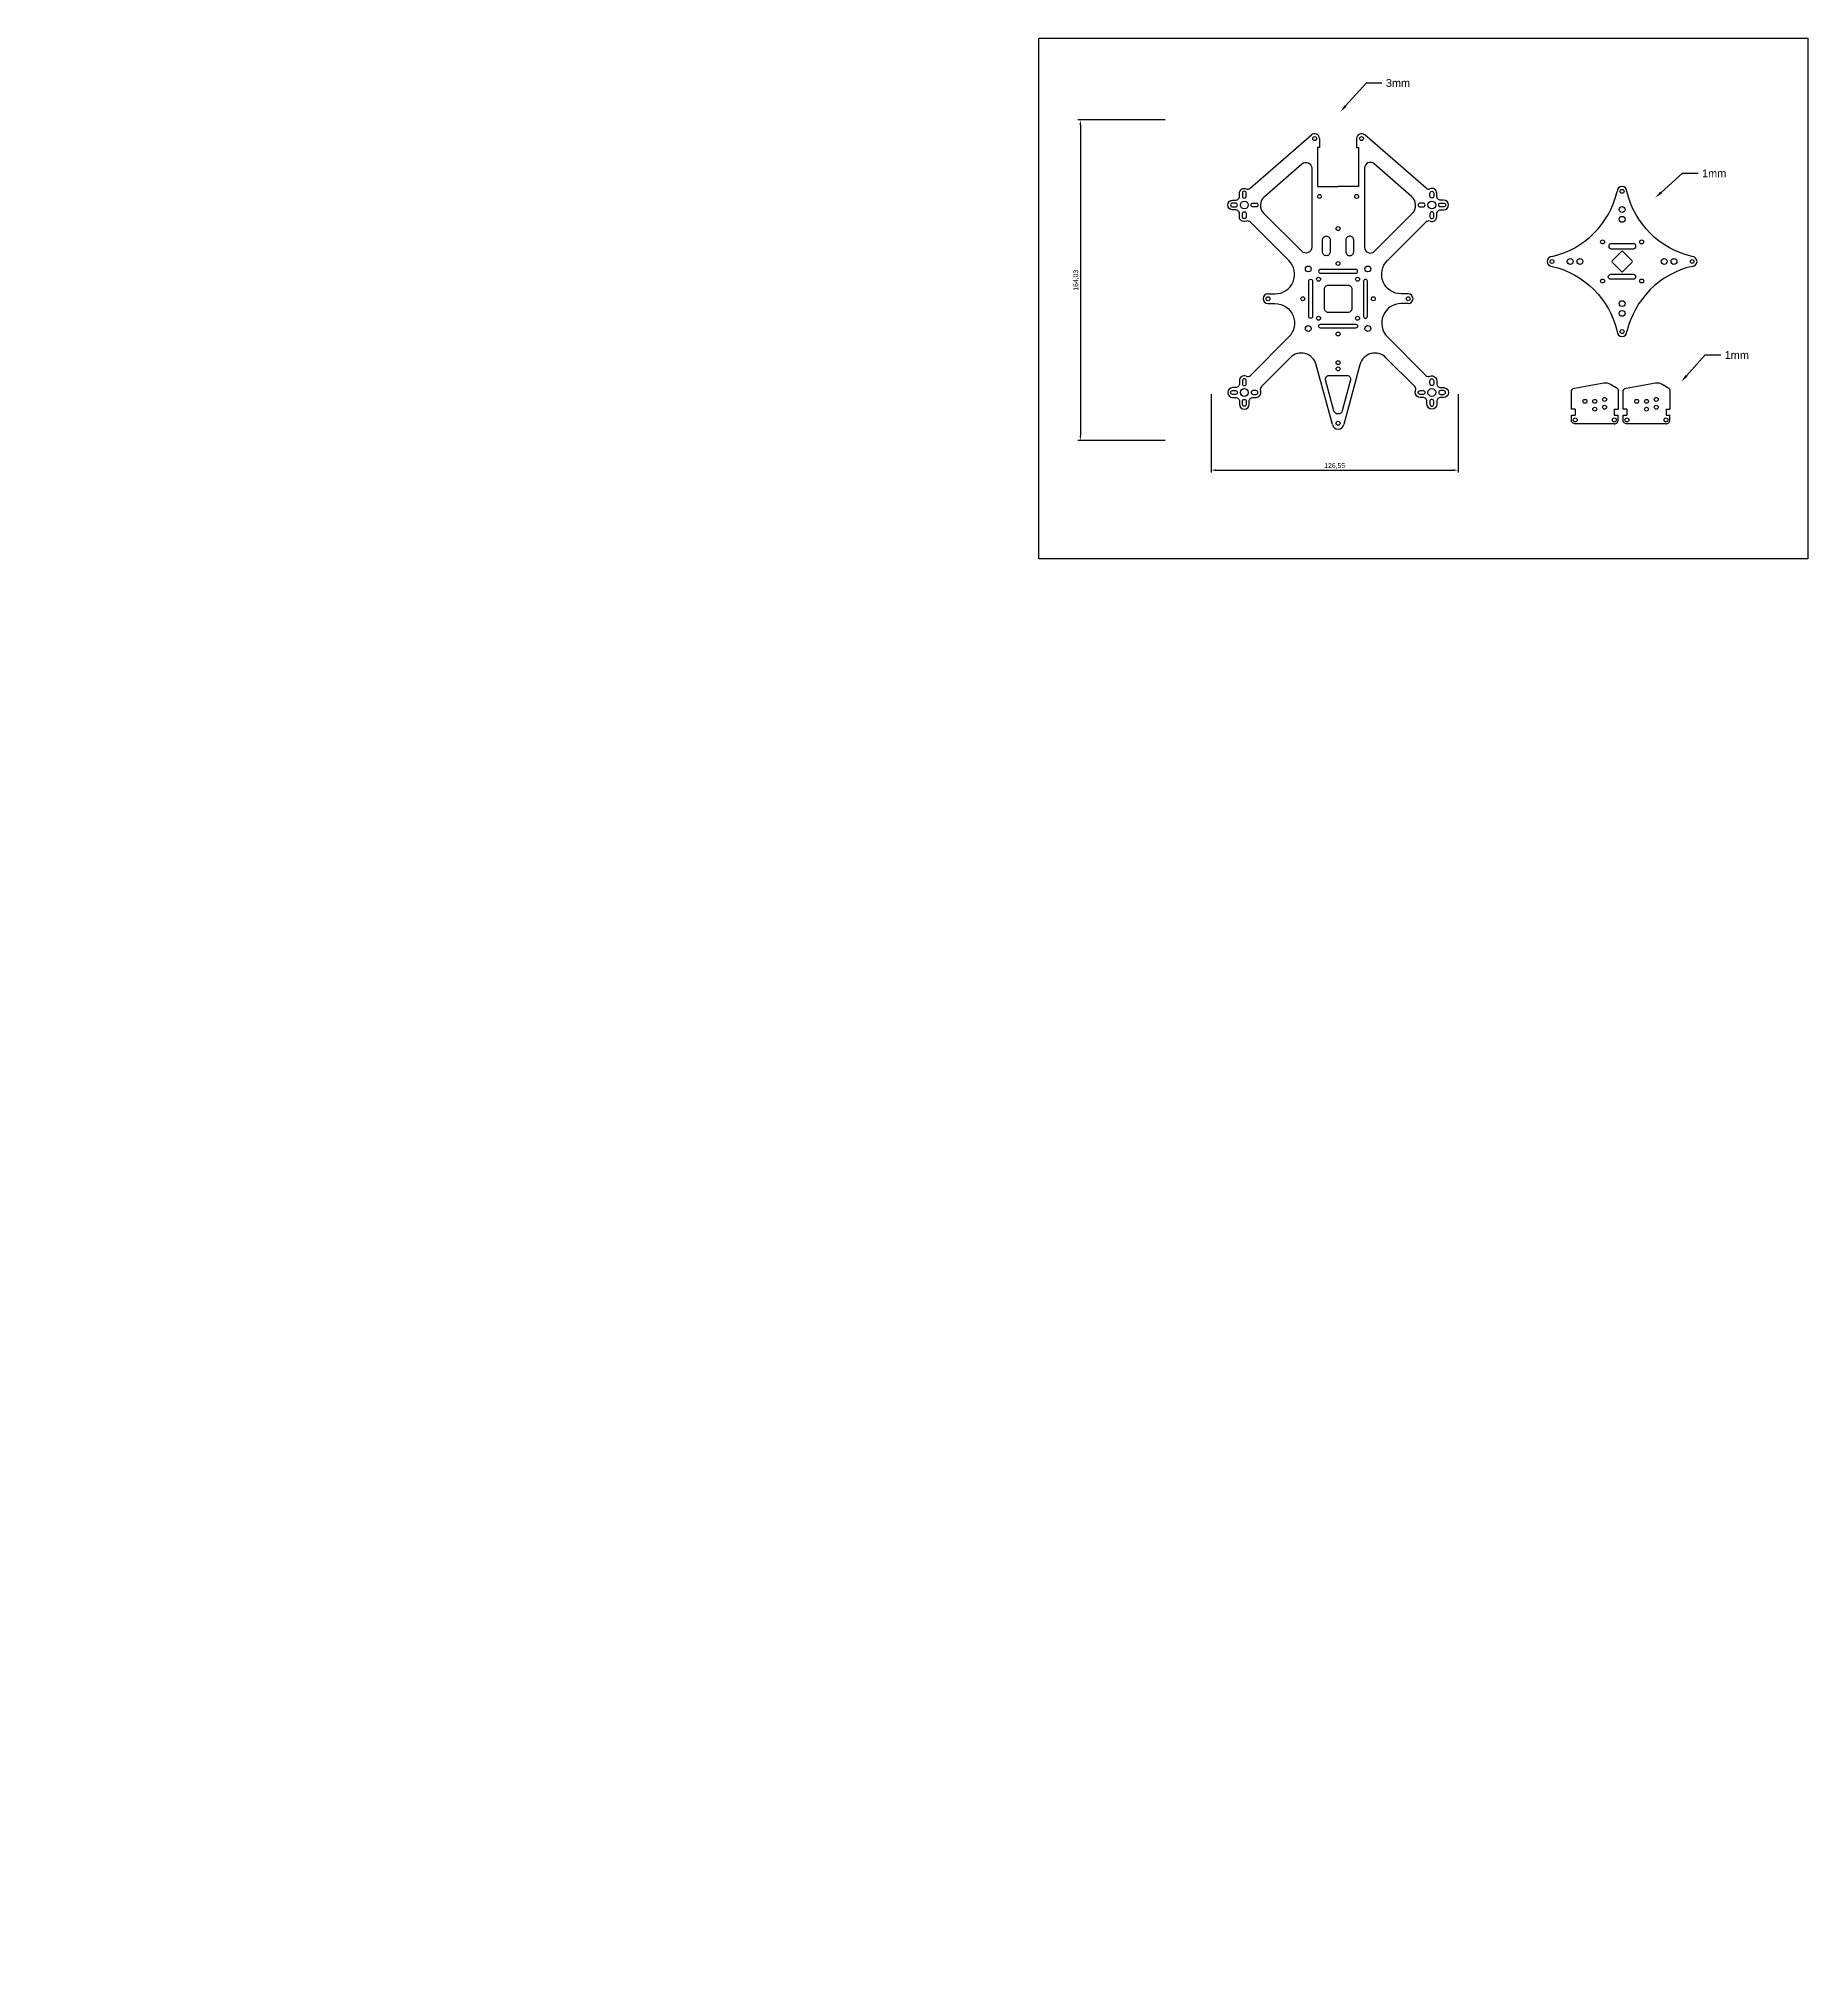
# Model space of a CAD drawing. Header units: millimetres. Extents: x 0 to 3623, y 0 to 1961.
# Drawn here: x 2717 to 3623, y 980 to 1961 of the extents above; entities that cross this region are included whole.
import ezdxf
from ezdxf import colors
from ezdxf.entities.mleader import LeaderData, LeaderLine
from ezdxf.math import Vec2, Vec3

# ---------------------------------------------------------------- set-up
doc = ezdxf.new("R2010")
doc.units = ezdxf.units.MM
doc.layers.add('底板', color=7, linetype='Continuous', true_color=0x000000)
doc.styles.get("Standard").update_dxf_attribs({"font": 'arial.ttf'})
doc.dimstyles.new('ISO-25', dxfattribs={"dimtxt": 2.5, "dimasz": 2.5, "dimexe": 1.25, "dimexo": 0.625, "dimtad": 1, "dimtxsty": 'Standard', "dimcen": 2.5, "dimadec": 0, "dimazin": 0, "dimtfac": 1, "dimtmove": 0, "dimatfit": 3, "dimfxl": 1, "dimarcsym": 0})

# ---------------------------------------------------------------- blocks, each defined once
blk = doc.blocks.new('23rfedgtr')
for points in [[(31068.74, 27592.45, 0.286071), (31102.11, 27625.85, -25.999989)], [(31140.48, 27592.45, -0.286071), (31107.11, 27625.85, 25.999989)], [(31068.74, 27587.45, -0.286071), (31102.11, 27554.06, 25.999989)], [(31140.48, 27587.45, 0.286071), (31107.11, 27554.06, -25.999989)]]:
    blk.add_lwpolyline(points, format="xyb")
for centre in [(31104.61, 27625.85), (31068.74, 27589.95), (31140.48, 27589.95), (31104.61, 27554.06)]:
    blk.add_circle(centre, 1)
for centre, start, end in [((31104.61, 27625.85), 360, 180), ((31068.74, 27589.95), 90, 270), ((31140.48, 27589.95), 270, 90), ((31104.61, 27554.06), 180, 0)]:
    blk.add_arc(centre, 2.5, start, end)
blk = doc.blocks.new('*U10')
blk.add_circle((0, 0), 1)
blk = doc.blocks.new('*U11')
at = {"color": 0, "linetype": 'ByBlock', "lineweight": -2, "transparency": 16777216}
for p, rotation in [((3517.81, 1856.56), 90.00000000000001), ((3517.81, 1836.56), 180), ((3537.81, 1836.56), 270.0000000000001)]:
    blk.add_blockref('*U10', p, dxfattribs=dict(at, rotation=rotation))
blk.add_blockref('*U10', (3537.81, 1856.56), dxfattribs=at)
blk = doc.blocks.new('*U17')
blk.add_circle((0, 0), 1.5)
blk = doc.blocks.new('*U18')
at = {"color": 0, "linetype": 'ByBlock', "lineweight": -2, "transparency": 16777216}
for p in [(3527.81, 1868.13), (3506.24, 1846.56), (3549.37, 1846.56), (3527.81, 1824.99)]:
    blk.add_blockref('*U17', p, dxfattribs=at)
blk = doc.blocks.new('*D20')
at = {"color": 0, "lineweight": -2, "transparency": 16777216}
for p, q in [((3317.42, 1778.69), (3317.42, 1738.48)), ((3443.97, 1778.69), (3443.97, 1738.48)), ((3319.92, 1739.73), (3441.47, 1739.73))]:
    blk.add_line(p, q, dxfattribs=at)
at = {"color": 0, "transparency": 16777216}
for points in [[(3319.92, 1740.15), (3319.92, 1739.32), (3317.42, 1739.73)], [(3441.47, 1740.15), (3441.47, 1739.32), (3443.97, 1739.73)]]:
    blk.add_solid(points, dxfattribs=at)
at = {"layer": 'Defpoints', "color": 0, "transparency": 16777216}
for p in [(3317.42, 1779.32), (3443.97, 1779.32), (3443.97, 1739.73)]:
    blk.add_point(p, dxfattribs=at)
at = {"color": 0, "transparency": 16777216, "insert": (3380.7, 1741.86), "char_height": 2.5, "attachment_point": 5}
blk.add_mtext('126,55', dxfattribs=at)
blk = doc.blocks.new('*D21')
at = {"color": 0, "lineweight": -2, "transparency": 16777216}
for p, q in [((3293.9, 1918.97), (3249.26, 1918.97)), ((3250.51, 1916.47), (3250.51, 1757.43)), ((3293.9, 1754.93), (3249.26, 1754.93))]:
    blk.add_line(p, q, dxfattribs=at)
at = {"color": 0, "transparency": 16777216}
for points in [[(3250.09, 1916.47), (3250.93, 1916.47), (3250.51, 1918.97)], [(3250.09, 1757.43), (3250.93, 1757.43), (3250.51, 1754.93)]]:
    blk.add_solid(points, dxfattribs=at)
at = {"layer": 'Defpoints', "color": 0, "transparency": 16777216}
for p in [(3294.53, 1918.97), (3250.51, 1754.93), (3294.53, 1754.93)]:
    blk.add_point(p, dxfattribs=at)
at = {"color": 0, "transparency": 16777216, "insert": (3248.38, 1836.95), "char_height": 2.5, "attachment_point": 5, "rotation": 90}
blk.add_mtext('164,03', dxfattribs=at)
blk = doc.blocks.new('*U22')
blk.add_circle((0, 0), 1.5)
blk = doc.blocks.new('*U23')
at = {"color": 0, "linetype": 'ByBlock', "lineweight": -2, "transparency": 16777216}
blk.add_blockref('*U22', (3527.81, 1873.13), dxfattribs=at)
for p, rotation in [((3501.24, 1846.56), 90), ((3554.37, 1846.56), 270), ((3527.81, 1819.99), 180)]:
    blk.add_blockref('*U22', p, dxfattribs=dict(at, rotation=rotation))

msp = doc.modelspace()

# ---------------------------------------------------------------- linework, layer by layer
at = {"color": 0}
for p, q in [((3527.451, 1851.67), (3522.694, 1846.912)), ((3522.694, 1846.205), (3527.451, 1841.447)), ((3532.916, 1846.912), (3528.159, 1851.67)), ((3528.159, 1841.447), (3532.916, 1846.205)), ((3503.832, 1770.996), (3501.832, 1770.996)), ((3503.832, 1770.946), (3503.832, 1770.996)), ((3523.832, 1770.996), (3525.832, 1770.996)), ((3523.832, 1770.946), (3523.832, 1770.996)), ((3530.283, 1770.996), (3528.283, 1770.996)), ((3530.283, 1770.946), (3530.283, 1770.996)), ((3550.283, 1770.996), (3552.283, 1770.996)), ((3550.283, 1770.946), (3550.283, 1770.996))]:
    msp.add_line(p, q, dxfattribs=at)
for p, q in [((3501.832, 1767.946), (3503.832, 1767.946)), ((3503.832, 1770.946), (3503.832, 1767.946)), ((3523.832, 1770.946), (3523.832, 1767.946)), ((3523.832, 1767.946), (3525.832, 1767.946)), ((3528.283, 1767.946), (3530.283, 1767.946)), ((3530.283, 1770.946), (3530.283, 1767.946)), ((3550.283, 1770.946), (3550.283, 1767.946)), ((3550.283, 1767.946), (3552.283, 1767.946))]:
    msp.add_line(p, q)
msp.add_lwpolyline([(3229.232, 1960.783), (3622.81, 1960.783), (3622.81, 1694.417), (3229.232, 1694.417)], close=True)
for points in [[(3337.407, 1884.061), (3368.783, 1911.33)], [(3372.923, 1909.443), (3372.923, 1904.943), (3371.923, 1904.943), (3371.923, 1884.943), (3382.423, 1884.943)], [(3391.923, 1909.443), (3391.923, 1904.943), (3392.923, 1904.943), (3392.923, 1884.943), (3382.423, 1884.943)], [(3427.439, 1884.061), (3396.063, 1911.33)], [(3523.832, 1763.446), (3503.832, 1763.446)], [(3550.283, 1763.446), (3530.283, 1763.446)]]:
    msp.add_lwpolyline(points)
for points in [[(3344.768, 1879.86), (3363.955, 1896.535, -0.6431775), (3368.923, 1894.27), (3368.923, 1853.873, -0.6681426), (3363.802, 1851.752), (3344.462, 1871.088)], [(3420.078, 1879.86), (3400.891, 1896.535, 0.6431775), (3395.923, 1894.27), (3395.923, 1853.873, 0.6681426), (3401.044, 1851.752), (3420.384, 1871.088)], [(3335.36, 1867.151, -0.5318462), (3331.923, 1869.468), (3331.923, 1870.968, 0.4142136), (3329.923, 1872.968), (3328.423, 1872.968, -1), (3328.423, 1877.968), (3329.923, 1877.968, 0.4142136), (3331.923, 1879.968), (3331.923, 1881.468, -0.5408714), (3335.425, 1883.759)], [(3429.485, 1867.151, 0.5318462), (3432.923, 1869.468), (3432.923, 1870.968, -0.4142136), (3434.923, 1872.968), (3436.423, 1872.968, 1), (3436.423, 1877.968), (3434.923, 1877.968, -0.4142136), (3432.923, 1879.968), (3432.923, 1881.468, 0.5408714), (3429.421, 1883.759)], [(3346.554, 1829.978), (3350.12, 1829.978, 0.6682147), (3357.19, 1847.05), (3337.525, 1866.711)], [(3418.292, 1829.978), (3414.726, 1829.978, -0.6682147), (3407.656, 1847.05), (3427.321, 1866.711)], [(3346.554, 1824.978), (3350.12, 1824.978, -0.6682147), (3357.19, 1807.906), (3337.525, 1788.245)], [(3418.292, 1824.978), (3414.726, 1824.978, 0.6682147), (3407.656, 1807.906), (3427.321, 1788.245)], [(3379.508, 1763.045), (3371.286, 1793.719, 0.577317), (3357.902, 1797.306), (3343.181, 1782.588)], [(3421.665, 1782.588), (3406.944, 1797.306, 0.577317), (3393.56, 1793.719), (3385.354, 1763.117)], [(3335.36, 1787.805, 0.5318462), (3331.923, 1785.488), (3331.923, 1783.988, -0.4142136), (3329.923, 1781.988), (3328.423, 1781.988, 1), (3328.423, 1776.988), (3329.923, 1776.988, -0.4142136), (3331.923, 1774.988), (3331.923, 1773.488, 1), (3336.923, 1773.488), (3336.923, 1774.988, -0.4142136), (3338.923, 1776.988), (3340.423, 1776.988, 0.5317168), (3342.741, 1780.424)], [(3429.485, 1787.805, -0.5318462), (3432.923, 1785.488), (3432.923, 1783.988, 0.4142136), (3434.923, 1781.988), (3436.423, 1781.988, -1), (3436.423, 1776.988), (3434.923, 1776.988, 0.4142136), (3432.923, 1774.988), (3432.923, 1773.488, -1), (3427.923, 1773.488), (3427.923, 1774.988, 0.4142136), (3425.923, 1776.988), (3424.423, 1776.988, -0.5317168), (3422.105, 1780.424, -0.5317168)], [(3501.832, 1770.996), (3501.832, 1779.768, -0.3639702), (3503.485, 1781.737), (3518.425, 1784.372, -0.176327), (3521.793, 1783.778), (3524.832, 1782.023, -0.2679492), (3525.832, 1780.291), (3525.832, 1770.996)], [(3528.283, 1770.996), (3528.283, 1779.768, -0.3639702), (3529.936, 1781.737), (3544.876, 1784.372, -0.176327), (3548.244, 1783.778), (3551.283, 1782.023, -0.2679492), (3552.283, 1780.291), (3552.283, 1770.996)], [(3503.832, 1763.446, -0.4142136), (3501.832, 1765.446), (3501.832, 1767.946)], [(3523.832, 1763.446, 0.4142136), (3525.832, 1765.446), (3525.832, 1767.946)], [(3530.283, 1763.446, -0.4142136), (3528.283, 1765.446), (3528.283, 1767.946)], [(3550.283, 1763.446, 0.4142136), (3552.283, 1765.446), (3552.283, 1767.946)]]:
    msp.add_lwpolyline(points, format="xyb")
for points in [[(3335.423, 1879.968), (3335.423, 1881.468, 1), (3333.423, 1881.468), (3333.423, 1879.968, 1)], [(3429.423, 1879.968), (3429.423, 1881.468, -1), (3431.423, 1881.468), (3431.423, 1879.968, -1)], [(3329.923, 1876.468), (3328.423, 1876.468, 1), (3328.423, 1874.468), (3329.923, 1874.468, 1)], [(3338.923, 1876.468), (3340.423, 1876.468, -1), (3340.423, 1874.468), (3338.923, 1874.468, -1)], [(3425.923, 1876.468), (3424.423, 1876.468, 1), (3424.423, 1874.468), (3425.923, 1874.468, 1)], [(3434.923, 1876.468), (3436.423, 1876.468, -1), (3436.423, 1874.468), (3434.923, 1874.468, -1)], [(3335.423, 1870.968), (3335.423, 1869.468, -1), (3333.423, 1869.468), (3333.423, 1870.968, -1)], [(3429.423, 1870.968), (3429.423, 1869.468, 1), (3431.423, 1869.468), (3431.423, 1870.968, 1)], [(3376.423, 1859.509, -0.4142136), (3378.423, 1857.509), (3378.423, 1851.509, -0.4142136), (3376.423, 1849.509, -0.4142136), (3374.423, 1851.509), (3374.423, 1857.509, -0.4142136)], [(3388.423, 1859.509, 0.4142136), (3386.423, 1857.509), (3386.423, 1851.509, 0.4142136), (3388.423, 1849.509, 0.4142136), (3390.423, 1851.509), (3390.423, 1857.509, 0.4142136)], [(3368.392, 1837.478, -0.4142136), (3369.392, 1836.478), (3369.392, 1818.478, -0.4142136), (3368.392, 1817.478, -0.4142136), (3367.392, 1818.478), (3367.392, 1836.478, -0.4142136)], [(3372.423, 1841.509, 0.4142136), (3373.423, 1840.509), (3391.423, 1840.509, 0.4142136), (3392.423, 1841.509, 0.4142136), (3391.423, 1842.509), (3373.423, 1842.509, 0.4142136)], [(3377.423, 1834.478), (3387.423, 1834.478, -0.4142136), (3389.423, 1832.478), (3389.423, 1822.478, -0.4142136), (3387.423, 1820.478), (3377.423, 1820.478, -0.4142136), (3375.423, 1822.478), (3375.423, 1832.478, -0.4142136)], [(3396.454, 1837.478, 0.4142136), (3395.454, 1836.478), (3395.454, 1818.478, 0.4142136), (3396.454, 1817.478, 0.4142136), (3397.454, 1818.478), (3397.454, 1836.478, 0.4142136)], [(3372.423, 1813.447, -0.4142136), (3373.423, 1814.447), (3391.423, 1814.447, -0.4142136), (3392.423, 1813.447, -0.4142136), (3391.423, 1812.447), (3373.423, 1812.447, -0.4142136)], [(3335.423, 1783.988), (3335.423, 1785.488, 1), (3333.423, 1785.488), (3333.423, 1783.988, 1)], [(3388.793, 1785.915), (3384.575, 1770.17, -0.767327), (3380.271, 1770.17), (3376.052, 1785.915, -0.4931454), (3377.774, 1788.158), (3387.072, 1788.158, -0.4931454)], [(3429.423, 1783.988), (3429.423, 1785.488, -1), (3431.423, 1785.488), (3431.423, 1783.988, -1)], [(3329.923, 1778.488), (3328.423, 1778.488, -1), (3328.423, 1780.488), (3329.923, 1780.488, -1)], [(3335.423, 1774.988), (3335.423, 1773.488, -1), (3333.423, 1773.488), (3333.423, 1774.988, -1)], [(3338.923, 1778.488), (3340.423, 1778.488, 1), (3340.423, 1780.488), (3338.923, 1780.488, 1)], [(3425.923, 1778.488), (3424.423, 1778.488, -1), (3424.423, 1780.488), (3425.923, 1780.488, -1)], [(3429.423, 1774.988), (3429.423, 1773.488, 1), (3431.423, 1773.488), (3431.423, 1774.988, 1)], [(3434.923, 1778.488), (3436.423, 1778.488, 1), (3436.423, 1780.488), (3434.923, 1780.488, 1)]]:
    msp.add_lwpolyline(points, format="xyb", close=True)
for centre, radius in [((3370.423, 1909.443), 1), ((3394.423, 1909.443), 1), ((3334.423, 1875.468), 2), ((3372.923, 1879.829), 1), ((3391.923, 1879.829), 1), ((3430.423, 1875.468), 2), ((3382.423, 1863.375), 1), ((3367.173, 1842.728), 1.5), ((3382.423, 1845.509), 1), ((3397.673, 1842.728), 1.5), ((3372.423, 1837.478), 1), ((3392.423, 1837.478), 1), ((3346.554, 1827.478), 1), ((3364.392, 1827.478), 1), ((3400.454, 1827.478), 1), ((3418.292, 1827.478), 1), ((3367.173, 1812.228), 1.5), ((3372.423, 1817.478), 1), ((3392.423, 1817.478), 1), ((3397.673, 1812.228), 1.5), ((3382.423, 1809.447), 1), ((3382.423, 1794.755), 1), ((3382.423, 1791.581), 1), ((3334.423, 1779.488), 2), ((3430.423, 1779.488), 2), ((3508.832, 1774.946), 1), ((3513.832, 1774.946), 1), ((3518.832, 1775.946), 1), ((3535.283, 1774.946), 1), ((3540.283, 1774.946), 1), ((3545.283, 1775.946), 1), ((3382.423, 1763.755), 1), ((3503.832, 1765.446), 1), ((3513.832, 1770.946), 1), ((3518.832, 1771.946), 1), ((3523.832, 1765.446), 1), ((3530.283, 1765.446), 1), ((3540.283, 1770.946), 1), ((3545.283, 1771.946), 1), ((3550.283, 1765.446), 1)]:
    msp.add_circle(centre, radius)
for centre, radius, start, end in [((3370.423, 1909.443), 2.5, 0, 130.992842), ((3394.423, 1909.443), 2.5, 49.007158, 180), ((3336.177, 1885.476), 1.875, 246.369253, 310.992842), ((3428.669, 1885.476), 1.875, 229.007158, 293.630747), ((3348.704, 1875.331), 6, 130.992842, 225.005712), ((3416.142, 1875.331), 6, 314.994288, 49.007158), ((3336.11, 1865.297), 2, 45.005712, 112.024436), ((3428.735, 1865.297), 2, 67.975564, 134.994288), ((3346.554, 1827.478), 2.5, 90, 270), ((3418.292, 1827.478), 2.5, 270, 90), ((3336.11, 1789.659), 2, 247.975564, 314.994288), ((3428.735, 1789.659), 2, 225.005712, 292.024436), ((3344.595, 1781.173), 2, 134.994288, 202.00131), ((3420.251, 1781.173), 2, 337.99869, 45.005712), ((3382.423, 1763.755), 3, 193.685867, 347.714536)]:
    msp.add_arc(centre, radius, start, end)
for centre, start, end in [((3523.047, 1846.559), 135, 225), ((3527.805, 1851.317), 45, 135), ((3532.563, 1846.559), 315, 45), ((3527.805, 1841.801), 225, 315)]:
    msp.add_arc(centre, 0.5, start, end, dxfattribs=at)
at = {"layer": '底板', "color": 0}
for p, q in [((3533.618, 1855.618), (3522.224, 1855.618)), ((3522.224, 1853.071), (3533.618, 1853.071)), ((3522.023, 1839.973), (3533.416, 1839.973)), ((3533.416, 1837.426), (3522.023, 1837.426))]:
    msp.add_line(p, q, dxfattribs=at)
for centre, start, end in [((3522.224, 1854.345), 90, 180), ((3522.224, 1854.345), 180, 270), ((3533.618, 1854.345), 270, 90)]:
    msp.add_arc(centre, 1.274, start, end, dxfattribs=at)
at = {"layer": '底板', "color": 0, "extrusion": (0, 0, -1)}
for centre, start, end in [((-3522.023, 1838.699), 0, 90), ((-3522.023, 1838.699), 270, 0), ((-3533.416, 1838.699), 90, 270)]:
    msp.add_arc(centre, 1.274, start, end, dxfattribs=at)

# ---------------------------------------------------------------- block references
for name, p in [('23rfedgtr', (-27576.807, -25743.395)), ('*U23', (0, 0)), ('*U18', (0, 0)), ('*U11', (0, 0))]:
    msp.add_blockref(name, p)

# ---------------------------------------------------------------- dimensions: what is measured, and where the dimension line sits
dim = msp.add_linear_dim(base=(3250.51006, 1754.93374), p1=(3294.52665, 1918.96866), p2=(3294.52665, 1754.93374), angle=90, dimstyle='ISO-25')
dim.commit()
dim.dimension.update_dxf_attribs({"geometry": '*D21', "text_midpoint": (3248.38267, 1836.9512)})
dim = msp.add_linear_dim(base=(3443.975, 1739.732), p1=(3317.421, 1779.32), p2=(3443.975, 1779.32), dimstyle='ISO-25')
dim.commit()
dim.dimension.update_dxf_attribs({"geometry": '*D20', "text_midpoint": (3380.698, 1741.859)})

# ---------------------------------------------------------------- leaders
ml = msp.add_multileader_mtext('Standard')
ml.set_content('3mm', color=256)
ml.set_leader_properties()
ml.build(insert=Vec2(0, 0))
ctx = ml.context
ctx.base_point, ctx.plane_origin = Vec3(3404.896, 1937.909), Vec3(3383.611, 1923.197)
notes = []
notes.append((ctx, [(0, (1, 1, 0), (3396.896, 1937.909), (1, 0), 8, [(0, [(3383.611, 1923.197)], 0, [])])]))
ctx.mtext.insert, ctx.mtext.flow_direction = Vec3(3406.896, 1939.944), 5
ml = msp.add_multileader_mtext('Standard')
ml.set_content('1mm', color=256)
ml.set_leader_properties()
ml.build(insert=Vec2(0, 0))
ctx = ml.context
ctx.base_point, ctx.plane_origin = Vec3(3566.73, 1891.703), Vec3(3544.769, 1879.187)
notes.append((ctx, [(0, (1, 1, 0), (3558.73, 1891.703), (1, 0), 8, [(0, [(3544.769, 1879.187)], 0, [])])]))
ctx.mtext.insert, ctx.mtext.flow_direction = Vec3(3568.73, 1893.703), 5
ml = msp.add_multileader_mtext('Standard')
ml.set_content('1mm', color=256)
ml.set_leader_properties()
ml.build(insert=Vec2(0, 0))
ctx = ml.context
ctx.base_point, ctx.plane_origin = Vec3(3578.312, 1798.687), Vec3(3558.105, 1785.052)
notes.append((ctx, [(0, (1, 1, 0), (3570.312, 1798.687), (1, 0), 8, [(0, [(3558.105, 1785.052)], 0, [])])]))
ctx.mtext.insert, ctx.mtext.flow_direction = Vec3(3580.312, 1800.687), 5
ml = msp.add_multileader_mtext('Standard')
ml.set_content('', color=256)
ml.set_leader_properties()
ml.build(insert=Vec2(0, 0))
ctx = ml.context
ctx.base_point, ctx.plane_origin = Vec3(3550.772, 1778.594), Vec3(3572.826, 1787.923)
ctx.text_align_type = 2
notes.append((ctx, [(0, (0, 0, 0), (0, 0), (1, 0), 1, [])]))
ctx.mtext.insert, ctx.mtext.alignment, ctx.mtext.flow_direction = Vec3(3552.772, 1780.594), 3, 5
for ctx, leaders in notes:
    for number, flags, end, landing, length, lines in leaders:
        leader = LeaderData()
        leader.index, (leader.has_last_leader_line, leader.has_dogleg_vector, leader.attachment_direction) = number, flags
        leader.last_leader_point, leader.dogleg_vector, leader.dogleg_length = Vec3(end), Vec3(landing), length
        for number, points, colour, breaks in lines:
            line = LeaderLine()
            line.index, line.vertices, line.color, line.breaks = number, Vec3.list(points), colors.encode_raw_color(colour), breaks
            leader.lines.append(line)
        ctx.leaders.append(leader)

doc.saveas('drawing.dxf')
